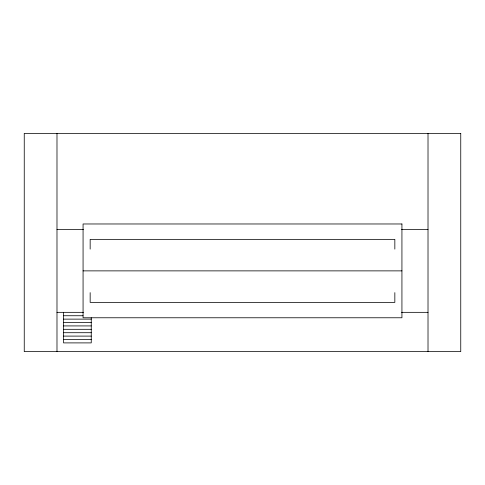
<?xml version="1.0" encoding="UTF-8"?>
<svg xmlns="http://www.w3.org/2000/svg" width="485" height="485" viewBox="0 0 485 485"><rect width="100%" height="100%" fill="white"/><g stroke="black" fill="none" stroke-linecap="round" stroke-linejoin="round"><path stroke-width="0.73" d="M56.987 229.405L83.438 229.405M401.562 229.405L428.012 229.405M83.068 270.873L401.932 270.873M56.987 312.34L83.438 312.34M401.562 312.34L428.012 312.34M63.535 315.735L83.014 315.735M63.535 319.13L91.253 319.13M63.535 322.525L91.253 322.525M63.535 325.92L91.253 325.92M63.535 329.315L91.253 329.315M63.535 332.71L91.253 332.71M63.535 336.105L91.253 336.105M63.535 339.5L91.253 339.5M428.012 133.375L428.012 351.625M394.838 249.114L394.838 239.36L90.161 239.36L90.161 249.114M394.838 292.631L394.838 302.385L90.161 302.385L90.161 292.631M91.253 317.772L91.253 342.895L63.535 342.895L63.535 312.34M56.987 133.375L56.987 351.625M460.75 133.375L24.25 133.375L24.25 351.625L460.75 351.625L460.75 133.375M401.932 223.973L83.068 223.973L83.068 317.772L401.932 317.772L401.932 223.973"/></g></svg>
